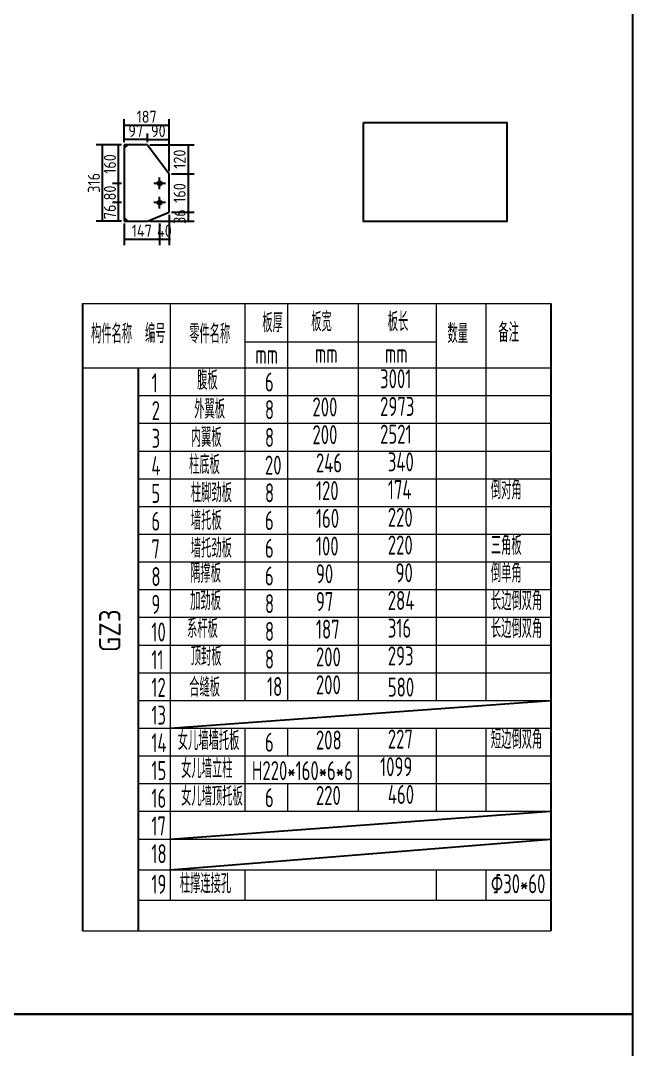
# Model space of a CAD drawing. Extents: x 533809 to 747315, y -17138 to 180511.
# Drawn here: x 647204 to 652269, y 146370 to 154891 of the extents above; entities that cross this region are included whole.
import ezdxf

# ---------------------------------------------------------------- set-up
doc = ezdxf.new("R2010")
doc.units = 0
doc.header["$LTSCALE"] = 1000
doc.header["$MEASUREMENT"] = 0
doc.linetypes.add('CENTER', pattern=[50.8, 31.75, -6.35, 6.35, -6.35])
doc.layers.add('轴线层', color=1, linetype='CENTER', lineweight=15)
doc.layers.add('钢架', color=7, linetype='Continuous', lineweight=25)
doc.styles.add('hz', font='gbenor.shx', dxfattribs={"width": 0.75, "height": 100, "bigfont": 'gbcbig.shx'})
doc.styles.get("Standard").update_dxf_attribs({"font": 'gbenor.shx', "bigfont": 'gbcbig.shx'})
doc.dimstyles.get("Standard").update_dxf_attribs({"dimscale": 100, "dimtxt": 3.5, "dimasz": 1, "dimexe": 2.5, "dimexo": 3, "dimgap": 1.5, "dimtad": 1, "dimdec": 0, "dimzin": 0, "dimdsep": 46, "dimtxsty": 'Standard', "dimblk": 'ARCHTICK', "dimcen": 0.09, "dimadec": 0, "dimazin": 0, "dimtfac": 1, "dimtdec": 0, "dimtix": 1, "dimtmove": 2, "dimatfit": 3, "dimfxl": 1, "dimtolj": 1, "dimtzin": 0, "dimarcsym": 0})

# ---------------------------------------------------------------- blocks, each defined once
blk = doc.blocks.new('_ArchTick')
at = {"color": 0, "linetype": 'ByBlock', "const_width": 0.4}
blk.add_lwpolyline([(-0.5, -0.5), (0.5, 0.5)], dxfattribs=at)
blk = doc.blocks.new('*D2122')
at = {"color": 3, "lineweight": -2}
for p, q in [((648040.4, 153382.7), (647963.5, 153382.7)), ((648013.5, 153230.7), (648013.5, 153382.7)), ((648040.4, 153230.7), (647963.5, 153230.7))]:
    blk.add_line(p, q, dxfattribs=at)
at = {"layer": 'Defpoints', "color": 0}
for p in [(648013.5, 153382.7), (648060.4, 153382.7), (648060.4, 153230.7)]:
    blk.add_point(p, dxfattribs=at)
at = {"color": 3, "lineweight": -2, "xscale": 10, "yscale": 10, "zscale": 10}
for p, rotation in [((648013.5, 153382.7), 90), ((648013.5, 153230.7), 270)]:
    blk.add_blockref('_ArchTick', p, dxfattribs=dict(at, rotation=rotation))
at = {"color": 0, "insert": (647943.5, 153306.7), "char_height": 100, "attachment_point": 5, "rotation": 90}
blk.add_mtext('\\A1;76', dxfattribs=at)
blk = doc.blocks.new('*D2116')
at = {"color": 3, "lineweight": -2}
for p, q in [((648040.4, 153542.7), (647963.5, 153542.7)), ((648013.5, 153382.7), (648013.5, 153542.7)), ((648040.4, 153382.7), (647963.5, 153382.7))]:
    blk.add_line(p, q, dxfattribs=at)
at = {"layer": 'Defpoints', "color": 0}
for p in [(648013.5, 153542.7), (648060.4, 153542.7), (648060.4, 153382.7)]:
    blk.add_point(p, dxfattribs=at)
at = {"color": 3, "lineweight": -2, "xscale": 10, "yscale": 10, "zscale": 10}
for p, rotation in [((648013.5, 153542.7), 90), ((648013.5, 153382.7), 270)]:
    blk.add_blockref('_ArchTick', p, dxfattribs=dict(at, rotation=rotation))
at = {"color": 0, "insert": (647943.5, 153462.7), "char_height": 100, "attachment_point": 5, "rotation": 90}
blk.add_mtext('\\A1;80', dxfattribs=at)
blk = doc.blocks.new('*D2117')
at = {"color": 3, "lineweight": -2}
for p, q in [((648040.4, 153862.7), (647963.5, 153862.7)), ((648013.5, 153542.7), (648013.5, 153862.7)), ((648040.4, 153542.7), (647963.5, 153542.7))]:
    blk.add_line(p, q, dxfattribs=at)
at = {"layer": 'Defpoints', "color": 0}
for p in [(648013.5, 153862.7), (648060.4, 153862.7), (648060.4, 153542.7)]:
    blk.add_point(p, dxfattribs=at)
at = {"color": 3, "lineweight": -2, "xscale": 10, "yscale": 10, "zscale": 10}
for p, rotation in [((648013.5, 153862.7), 90), ((648013.5, 153542.7), 270)]:
    blk.add_blockref('_ArchTick', p, dxfattribs=dict(at, rotation=rotation))
at = {"color": 0, "insert": (647943.5, 153702.7), "char_height": 100, "attachment_point": 5, "rotation": 90}
blk.add_mtext('\\A1;160', dxfattribs=at)
blk = doc.blocks.new('*D2118')
at = {"color": 3, "lineweight": -2}
for p, q in [((648060.4, 153210.7), (648060.4, 153030.2)), ((648354.4, 153210.7), (648354.4, 153030.2)), ((648060.4, 153080.2), (648354.4, 153080.2))]:
    blk.add_line(p, q, dxfattribs=at)
at = {"layer": 'Defpoints', "color": 0}
for p in [(648060.4, 153230.7), (648354.4, 153230.7), (648354.4, 153080.2)]:
    blk.add_point(p, dxfattribs=at)
at = {"color": 3, "lineweight": -2, "xscale": 10, "yscale": 10, "zscale": 10, "rotation": 180}
blk.add_blockref('_ArchTick', (648060.4, 153080.2), dxfattribs=at)
at = {"color": 3, "lineweight": -2, "xscale": 10, "yscale": 10, "zscale": 10}
blk.add_blockref('_ArchTick', (648354.4, 153080.2), dxfattribs=at)
at = {"color": 0, "insert": (648207.4, 153150.2), "char_height": 100, "attachment_point": 5}
blk.add_mtext('\\A1;147', dxfattribs=at)
blk = doc.blocks.new('*D2123')
at = {"color": 3, "lineweight": -2}
for p, q in [((648354.4, 153210.7), (648354.4, 153030.2)), ((648434.4, 153282.7), (648434.4, 153030.2)), ((648354.4, 153080.2), (648344.4, 153080.2)), ((648354.4, 153080.2), (648434.4, 153080.2)), ((648434.4, 153080.2), (648444.4, 153080.2))]:
    blk.add_line(p, q, dxfattribs=at)
at = {"layer": 'Defpoints', "color": 0}
for p in [(648434.4, 153302.7), (648354.4, 153230.7), (648434.4, 153080.2)]:
    blk.add_point(p, dxfattribs=at)
at = {"color": 3, "lineweight": -2, "xscale": 10, "yscale": 10, "zscale": 10}
blk.add_blockref('_ArchTick', (648354.4, 153080.2), dxfattribs=at)
at = {"color": 3, "lineweight": -2, "xscale": 10, "yscale": 10, "zscale": 10, "rotation": 180}
blk.add_blockref('_ArchTick', (648434.4, 153080.2), dxfattribs=at)
at = {"color": 0, "insert": (648394.4, 153150.2), "char_height": 100, "attachment_point": 5}
blk.add_mtext('\\A1;40', dxfattribs=at)
blk = doc.blocks.new('*D2119')
at = {"color": 3, "lineweight": -2}
for p, q in [((648060.4, 153882.7), (648060.4, 153956.6)), ((648254.4, 153906.6), (648060.4, 153906.6)), ((648254.4, 153882.7), (648254.4, 153956.6))]:
    blk.add_line(p, q, dxfattribs=at)
at = {"layer": 'Defpoints', "color": 0}
for p in [(648060.4, 153906.6), (648060.4, 153862.7), (648254.4, 153862.7)]:
    blk.add_point(p, dxfattribs=at)
at = {"color": 3, "lineweight": -2, "xscale": 10, "yscale": 10, "zscale": 10}
for p, rotation in [((648060.4, 153906.6), 179.9999999999828), ((648254.4, 153906.6), 359.9999999999828)]:
    blk.add_blockref('_ArchTick', p, dxfattribs=dict(at, rotation=rotation))
at = {"color": 0, "insert": (648157.4, 153976.6), "char_height": 100, "attachment_point": 5}
blk.add_mtext('\\A1;97', dxfattribs=at)
blk = doc.blocks.new('*D2124')
at = {"color": 3, "lineweight": -2}
for p, q in [((648040.4, 153862.7), (647830.8, 153862.7)), ((647880.8, 153230.7), (647880.8, 153862.7)), ((648040.4, 153230.7), (647830.8, 153230.7))]:
    blk.add_line(p, q, dxfattribs=at)
at = {"layer": 'Defpoints', "color": 0}
for p in [(647880.8, 153862.7), (648060.4, 153862.7), (648060.4, 153230.7)]:
    blk.add_point(p, dxfattribs=at)
at = {"color": 3, "lineweight": -2, "xscale": 10, "yscale": 10, "zscale": 10}
for p, rotation in [((647880.8, 153862.7), 90), ((647880.8, 153230.7), 270)]:
    blk.add_blockref('_ArchTick', p, dxfattribs=dict(at, rotation=rotation))
at = {"color": 0, "insert": (647810.8, 153546.7), "char_height": 100, "attachment_point": 5, "rotation": 90}
blk.add_mtext('\\A1;316', dxfattribs=at)
blk = doc.blocks.new('*D2125')
at = {"color": 3, "lineweight": -2}
for p, q in [((648254.4, 153882.7), (648254.4, 153955.8)), ((648254.4, 153905.8), (648434.4, 153905.8)), ((648434.4, 153642.7), (648434.4, 153955.8))]:
    blk.add_line(p, q, dxfattribs=at)
at = {"layer": 'Defpoints', "color": 0}
for p in [(648434.4, 153905.8), (648254.4, 153862.7), (648434.4, 153622.7)]:
    blk.add_point(p, dxfattribs=at)
at = {"color": 3, "lineweight": -2, "xscale": 10, "yscale": 10, "zscale": 10, "rotation": 180}
blk.add_blockref('_ArchTick', (648254.4, 153905.8), dxfattribs=at)
at = {"color": 3, "lineweight": -2, "xscale": 10, "yscale": 10, "zscale": 10}
blk.add_blockref('_ArchTick', (648434.4, 153905.8), dxfattribs=at)
at = {"color": 0, "insert": (648344.4, 153975.8), "char_height": 100, "attachment_point": 5}
blk.add_mtext('\\A1;90', dxfattribs=at)
blk = doc.blocks.new('*D2120')
at = {"color": 3, "lineweight": -2}
for p, q in [((648274.4, 153862.7), (648640.2, 153862.7)), ((648590.2, 153862.7), (648590.2, 153622.7)), ((648454.4, 153622.7), (648640.2, 153622.7))]:
    blk.add_line(p, q, dxfattribs=at)
at = {"layer": 'Defpoints', "color": 0}
for p in [(648254.4, 153862.7), (648434.4, 153622.7), (648590.2, 153622.7)]:
    blk.add_point(p, dxfattribs=at)
at = {"color": 3, "lineweight": -2, "xscale": 10, "yscale": 10, "zscale": 10}
for p, rotation in [((648590.2, 153862.7), 90), ((648590.2, 153622.7), 270)]:
    blk.add_blockref('_ArchTick', p, dxfattribs=dict(at, rotation=rotation))
at = {"color": 0, "insert": (648520.2, 153742.7), "char_height": 100, "attachment_point": 5, "rotation": 90}
blk.add_mtext('\\A1;120', dxfattribs=at)
blk = doc.blocks.new('*D2126')
at = {"color": 3, "lineweight": -2}
for p, q in [((648454.4, 153622.7), (648640.2, 153622.7)), ((648590.2, 153622.7), (648590.2, 153302.7)), ((648454.4, 153302.7), (648640.2, 153302.7))]:
    blk.add_line(p, q, dxfattribs=at)
at = {"layer": 'Defpoints', "color": 0}
for p in [(648434.4, 153622.7), (648434.4, 153302.7), (648590.2, 153302.7)]:
    blk.add_point(p, dxfattribs=at)
at = {"color": 3, "lineweight": -2, "xscale": 10, "yscale": 10, "zscale": 10}
for p, rotation in [((648590.2, 153622.7), 90), ((648590.2, 153302.7), 270)]:
    blk.add_blockref('_ArchTick', p, dxfattribs=dict(at, rotation=rotation))
at = {"color": 0, "insert": (648520.2, 153462.7), "char_height": 100, "attachment_point": 5, "rotation": 90}
blk.add_mtext('\\A1;160', dxfattribs=at)
blk = doc.blocks.new('*D2127')
at = {"color": 3, "lineweight": -2}
for p, q in [((648454.4, 153302.7), (648640.2, 153302.7)), ((648590.2, 153302.7), (648590.2, 153312.7)), ((648590.2, 153302.7), (648590.2, 153230.7)), ((648274.4, 153230.7), (648640.2, 153230.7)), ((648590.2, 153230.7), (648590.2, 153220.7))]:
    blk.add_line(p, q, dxfattribs=at)
at = {"layer": 'Defpoints', "color": 0}
for p in [(648434.4, 153302.7), (648254.4, 153230.7), (648590.2, 153230.7)]:
    blk.add_point(p, dxfattribs=at)
at = {"color": 3, "lineweight": -2, "xscale": 10, "yscale": 10, "zscale": 10}
for p, rotation in [((648590.2, 153302.7), 270), ((648590.2, 153230.7), 90)]:
    blk.add_blockref('_ArchTick', p, dxfattribs=dict(at, rotation=rotation))
at = {"color": 0, "insert": (648520.2, 153266.7), "char_height": 100, "attachment_point": 5, "rotation": 90}
blk.add_mtext('\\A1;36', dxfattribs=at)
blk = doc.blocks.new('*D2121')
at = {"color": 3, "lineweight": -2}
for p, q in [((648060.4, 153882.7), (648060.4, 154074)), ((648434.4, 153642.7), (648434.4, 154074)), ((648060.4, 154024), (648434.4, 154024))]:
    blk.add_line(p, q, dxfattribs=at)
at = {"layer": 'Defpoints', "color": 0}
for p in [(648434.4, 154024), (648060.4, 153862.7), (648434.4, 153622.7)]:
    blk.add_point(p, dxfattribs=at)
at = {"color": 3, "lineweight": -2, "xscale": 10, "yscale": 10, "zscale": 10, "rotation": 180}
blk.add_blockref('_ArchTick', (648060.4, 154024), dxfattribs=at)
at = {"color": 3, "lineweight": -2, "xscale": 10, "yscale": 10, "zscale": 10}
blk.add_blockref('_ArchTick', (648434.4, 154024), dxfattribs=at)
at = {"color": 0, "insert": (648247.4, 154094), "char_height": 100, "attachment_point": 5}
blk.add_mtext('\\A1;187', dxfattribs=at)

msp = doc.modelspace()

# ---------------------------------------------------------------- linework, layer by layer
for p, q in [((648060.4, 153862.7), (648060.4, 153230.7)), ((648254.4, 153862.7), (648060.4, 153862.7)), ((648060.4, 153832.7), (648090.4, 153862.7)), ((648254.4, 153862.7), (648434.4, 153622.7)), ((648354.4, 153494.7), (648354.4, 153590.7)), ((648434.4, 153302.7), (648434.4, 153622.7)), ((648402.4, 153542.7), (648306.4, 153542.7)), ((648402.4, 153382.7), (648306.4, 153382.7)), ((648354.4, 153334.7), (648354.4, 153430.7)), ((648254.4, 153230.7), (648434.4, 153302.7)), ((648060.4, 153260.7), (648090.4, 153230.7)), ((648060.4, 153230.7), (648254.4, 153230.7)), ((651593.1, 152548.3), (651593.1, 149030.5)), ((648441.2, 149030.5), (651593.1, 149260)), ((651593.1, 149030.5), (651593.1, 147352.3)), ((648441.2, 148110.3), (651593.1, 148341.9)), ((648441.2, 147857.6), (651593.1, 148110.3))]:
    msp.add_line(p, q)
at = {"color": 1}
for p, q in [((647715.3, 152548.3), (647715.3, 147352.3)), ((648181.2, 147352.3), (648181.2, 152014.3))]:
    msp.add_line(p, q, dxfattribs=at)
for points in [[(640389.1, 155062.3), (652269.1, 155062.3), (652269.1, 146662.3), (640389.1, 146662.3)], [(650041.9, 154047.9), (651230.5, 154047.9), (651230.5, 153226.9), (650041.9, 153226.9)], [(640389.1, 146662.3), (652269.1, 146662.3), (652269.1, 138262.3), (640389.1, 138262.3)]]:
    msp.add_lwpolyline(points, close=True)
for centre in [(648354.4, 153542.7), (648354.4, 153382.7)]:
    msp.add_circle(centre, 18)
at = {"layer": '钢架', "lineweight": 13}
for p, q in [((647715.3, 152548.3), (651593.1, 152548.3)), ((648441.2, 152548.3), (648441.2, 147604.9)), ((649060.9, 152548.3), (649060.9, 149260)), ((649414.7, 152548.3), (649414.7, 150866.7)), ((649414.7, 152548.3), (649414.7, 150637.2)), ((649998.7, 152548.3), (649998.7, 149260)), ((650643.7, 152548.3), (650643.7, 149260)), ((651056.4, 152548.3), (651056.4, 149260)), ((649060.9, 152228.9), (650643.7, 152228.9)), ((647715.3, 152014.3), (651593.1, 152014.3)), ((648181.2, 151784.8), (651593.1, 151784.8)), ((648181.2, 151555.2), (651593.1, 151555.2)), ((648181.2, 151325.7), (651593.1, 151325.7)), ((648181.2, 151325.7), (651593.1, 151325.7)), ((648181.2, 151096.2), (651593.1, 151096.2)), ((648181.2, 150866.7), (651593.1, 150866.7)), ((648181.2, 150637.2), (651593.1, 150637.2)), ((649414.7, 150637.2), (649414.7, 150407.4)), ((649414.7, 150637.2), (649414.7, 150178.1)), ((648181.2, 150407.6), (651593.1, 150407.6)), ((648181.2, 150178.1), (651593.1, 150178.1)), ((649414.7, 150178.1), (649414.7, 149260)), ((649414.7, 150178.1), (649414.7, 149260)), ((648181.2, 149948.6), (651593.1, 149948.6)), ((648181.2, 149719.1), (651593.1, 149719.1)), ((648181.2, 149719.1), (651593.1, 149719.1)), ((648181.2, 149719.1), (651593.1, 149719.1)), ((648181.2, 149719.1), (651593.1, 149719.1)), ((649414.7, 149550.2), (649414.7, 149531.8)), ((648181.2, 149489.6), (651593.1, 149489.6)), ((648181.2, 149489.6), (651593.1, 149489.6)), ((649060.9, 149529.2), (649060.9, 149262.2)), ((649060.9, 149529.2), (649060.9, 149262.2)), ((649060.9, 149529.2), (649060.9, 149262.2)), ((649060.9, 149529.2), (649060.9, 149262.2)), ((649060.9, 149529.2), (649060.9, 149262.2)), ((649060.9, 149529.2), (649060.9, 149262.2)), ((649060.9, 149529.2), (649060.9, 149262.2)), ((649060.9, 149514.9), (649060.9, 149285.3)), ((649060.9, 149514.9), (649060.9, 149285.3)), ((649060.9, 149506.1), (649060.9, 149260)), ((649060.9, 149506.1), (649060.9, 149260)), ((649060.9, 149506.1), (649060.9, 149260)), ((649060.9, 149506.1), (649060.9, 149260)), ((649060.9, 149506.1), (649060.9, 149260)), ((649060.9, 149506.1), (649060.9, 149260)), ((649060.9, 149506.1), (649060.9, 149260)), ((649060.9, 149491.7), (649060.9, 149262.2)), ((649060.9, 149491.7), (649060.9, 149262.2)), ((649414.7, 149529.2), (649414.7, 149510.8)), ((649414.7, 149491.7), (649414.7, 149262.2)), ((649414.7, 149491.7), (649414.7, 149260)), ((649414.7, 149491.7), (649414.7, 149260)), ((649414.7, 149491.7), (649414.7, 149260)), ((648181.2, 149260), (651593.1, 149260)), ((648181.2, 149260), (651593.1, 149260)), ((648181.2, 149260), (651593.1, 149260)), ((648181.2, 149260), (651593.1, 149260)), ((649060.9, 149276.5), (649060.9, 149260)), ((649060.9, 149262.2), (649060.9, 149260)), ((649060.9, 149262.2), (649060.9, 149260)), ((648181.2, 149030.5), (651593.1, 149030.5)), ((648181.2, 149030.5), (651593.1, 149030.5)), ((649060.9, 149030.5), (649060.9, 148341.7)), ((649414.7, 149030.5), (649414.7, 148801)), ((649414.7, 149030.5), (649414.7, 148801)), ((649998.7, 149030.5), (649998.7, 148341.7)), ((650643.7, 149030.5), (650643.7, 148341.9)), ((651056.4, 149030.5), (651056.4, 148341.9)), ((648181.2, 148801), (651593.1, 148801)), ((648181.2, 148801), (651593.1, 148801)), ((648181.2, 148801), (651593.1, 148801)), ((648181.2, 148801), (651593.1, 148801)), ((648181.2, 148571.5), (651593.1, 148571.5)), ((648181.2, 148571.5), (651593.1, 148571.5)), ((648181.2, 148571.5), (651593.1, 148571.5)), ((648181.2, 148571.5), (651593.1, 148571.5)), ((649414.7, 148571.5), (649414.7, 148341.9)), ((648181.2, 148341.9), (651593.1, 148341.9)), ((648181.2, 148341.9), (651593.1, 148341.9)), ((648181.2, 148341.9), (651593.1, 148341.9)), ((648181.2, 148341.9), (651593.1, 148341.9)), ((648181.2, 148110.3), (651593.1, 148110.3)), ((648181.2, 147857.6), (651593.1, 147857.6)), ((648181.2, 147857.6), (651593.1, 147857.6)), ((648181.2, 147857.6), (651593.1, 147857.6)), ((648181.2, 147857.6), (651593.1, 147857.6)), ((648181.2, 147857.6), (651593.1, 147857.6)), ((649060.9, 147857.6), (649060.9, 147601.3)), ((650643.7, 147857.6), (650643.7, 147604.9)), ((651056.4, 147857.6), (651056.4, 147604.9)), ((648181.2, 147604.9), (651593.1, 147604.9)), ((647715.3, 147352.3), (651593.1, 147352.3))]:
    msp.add_line(p, q, dxfattribs=at)

# ---------------------------------------------------------------- texts
at = {"layer": '轴线层', "color": 4, "linetype": 'ByBlock', "insert": (647854.5, 149660.7), "char_height": 177.06, "attachment_point": 1, "rotation": 90}
msp.add_mtext_dynamic_manual_height_columns('GZ3', width=1139.904, gutter_width=12.5, heights=[0], dxfattribs=at).dxf.set("width", 1038.225)
at = {"layer": '钢架', "lineweight": 13, "attachment_point": 1, "style": 'hz'}
for s, insert, char_height, width in [('板厚', (649205.4, 152466.4), 157.39, 645.006), ('板宽', (649610.2, 152475.3), 157.39, 645.006), ('板长', (650243.8, 152475.3), 157.39, 645.006), ('构件名称', (647787.2, 152375.1), 157.39, 645.006), ('编号', (648233.9, 152377.9), 157.39, 645.006), ('零件名称', (648599.5, 152375.1), 157.39, 645.006), ('数量', (650738.1, 152376.4), 157.39, 645.006), ('备注', (651159.6, 152386.4), 157.39, 645.006), ('mm', (649147.2, 152205.9), 157.39, 727.44), ('mm', (649640, 152213.4), 157.39, 645.006), ('mm', (650219.7, 152213.4), 157.39, 645.006), ('1', (648288.9, 151968.4), 157.4, 645.006), (' 腹板', (648601.2, 151990.9), 157.39, 645.006), ('\\pi400,t600;    6', (648570.7, 151976.2), 157.386, 976.781), ('\\pi400,t600;    3001', (649524.1, 152002.9), 157.386, 976.781), ('外翼板', (648641.4, 151752.2), 157.39, 645.006), ('\\pi400,t600;    200', (648964.1, 151769.1), 157.386, 976.781), ('\\pi400,t600;    2973', (649524.1, 151773.4), 157.386, 976.781), ('2', (648288.9, 151738.9), 157.4, 645.006), ('\\pi400,t600;    8', (648570.7, 151746.6), 157.386, 976.781), ('3', (648288.9, 151509.3), 157.4, 645.006), ('内翼板', (648613.3, 151517.4), 157.39, 645.006), ('\\pi400,t600;    8', (648570.7, 151517.1), 157.386, 976.781), ('\\pi400,t600;    200', (648964.1, 151539.6), 157.386, 976.781), ('\\pi400,t600;    2521', (649524.1, 151543.9), 157.386, 976.781), ('4', (648286.7, 151282.6), 157.4, 645.006), ('柱底板', (648598.3, 151291.3), 157.39, 645.006), ('\\pi400,t600;    20', (648570.7, 151287.6), 157.386, 976.781), ('\\pi400,t600;    246', (648992.8, 151305.8), 157.386, 976.781), ('\\pi400,t600;     340', (649524.1, 151314.4), 157.386, 976.781), ('\\pi400,t600;     174', (649524.1, 151084.8), 157.386, 976.781), ('倒对角', (651097.2, 151082), 157.39, 645.006), ('5', (648286.7, 151053.1), 157.4, 645.006), ('柱脚劲板', (648613.3, 151058.3), 157.39, 645.006), ('\\pi400,t600;    8', (648570.7, 151058.1), 157.386, 976.781), ('\\pi400,t600;    120', (648992.8, 151076.3), 157.386, 976.781), ('墙托板', (648613.3, 150828.8), 157.39, 645.006), ('\\pi400,t600;    6', (648570.7, 150828.5), 157.386, 976.781), ('\\pi400,t600;    160', (648992.8, 150846.7), 157.386, 976.781), ('\\pi400,t600;     220', (649524.1, 150855.3), 157.386, 976.781), ('6', (648286.7, 150823.6), 157.4, 645.006), ('7', (648286.7, 150594.1), 157.4, 645.006), ('墙托劲板', (648613.3, 150599.3), 157.39, 645.006), ('\\pi400,t600;    6', (648570.7, 150599), 157.386, 976.781), ('\\pi400,t600;    100', (648992.8, 150617.2), 157.386, 976.781), ('\\pi400,t600;     220', (649524.1, 150625.8), 157.386, 976.781), ('三角板', (651097.2, 150622.9), 157.39, 645.006), ('隅撑板', (648607.5, 150393.4), 157.39, 645.006), ('倒单角', (651097.2, 150393.4), 157.39, 645.006), ('8', (648286.7, 150364.6), 157.4, 645.006), ('\\pi400,t600;    6', (648570.7, 150369.5), 157.386, 976.781), ('\\pi400,t600;    90', (648992.8, 150387.7), 157.386, 976.781), ('\\pi400,t600;      90', (649524.1, 150396.3), 157.386, 976.781), ('加劲板', (648607.5, 150163.9), 157.39, 645.006), ('\\pi400,t600;    97', (648992.8, 150158.2), 157.386, 976.781), ('\\pi400,t600;     284', (649524.1, 150166.7), 157.386, 976.781), ('长边倒双角', (651097.2, 150163.9), 157.39, 645.006), ('9', (648286.7, 150135), 157.4, 645.006), ('\\pi400,t600;    8', (648570.7, 150140), 157.386, 976.781), ('10', (648286.7, 149905.5), 157.39, 645.006), ('  系杆板', (648454, 149934.4), 157.39, 798.54), ('\\pi400,t600;    8', (648570.7, 149910.5), 157.386, 976.781), ('\\pi400,t600;    187', (648992.8, 149928.7), 157.386, 1221.098), ('\\pi400,t600;     316', (649524.1, 149937.2), 157.386, 976.781), ('长边倒双角', (651097.2, 149934.4), 157.39, 645.006), ('顶封板', (648612.5, 149704.9), 157.39, 344.589), ('11', (648286.7, 149676), 157.39, 645.006), ('\\pi400,t600;    8', (648570.7, 149680.9), 157.386, 976.781), ('\\pi400,t600;    200', (648992.8, 149699.1), 157.386, 1103.062), ('\\pi400,t600;     293', (649524.1, 149707.7), 157.386, 976.781), ('  合缝板', (648471.4, 149448), 157.39, 645.006), ('\\pi400,t600;    200', (648992.8, 149468), 157.386, 976.781), ('12', (648286.7, 149446.5), 157.39, 645.006), ('\\pi400,t600;     18', (648524.1, 149453.6), 157.386, 976.781), ('\\pi400,t600;     580', (649524.1, 149448.8), 157.386, 976.781), ('13', (648286.7, 149216.9), 157.39, 645.006), ('14', (648286.7, 148987.4), 157.39, 645.006), (' 女儿墙墙托板', (648441.2, 149006), 157.39, 1028.695), ('\\pi400,t600;    6', (648570.7, 148992.4), 157.386, 976.781), ('\\pi400,t600;    208', (648992.8, 149010.6), 157.386, 976.781), ('\\pi400,t600;     227', (649524.1, 149019.1), 157.386, 976.781), ('短边倒双角', (651097.2, 149016.3), 157.39, 645.006), ('女儿墙立柱', (648533.3, 148773.9), 157.39, 645.006), ('\\pi400,t600;    1099', (649524.1, 148789.6), 157.386, 976.781), ('15', (648286.7, 148757.9), 157.39, 645.006), ('\\pi400,t600;H220*160*6*6   ', (648718.6, 148757.2), 157.386, 1068.691), ('16', (648286.7, 148528.4), 157.39, 645.006), ('女儿墙顶托板', (648533.3, 148544.4), 157.39, 645.006), ('\\pi400,t600;    6', (648570.7, 148533.3), 157.386, 976.781), ('\\pi400,t600;    220', (648992.8, 148551.5), 157.386, 976.781), ('\\pi400,t600;     460', (649524.1, 148560.1), 157.386, 976.781), ('17', (648286.7, 148298.9), 157.39, 645.006), ('18', (648286.7, 148069.3), 157.39, 645.006), ('19', (648286.7, 147816.7), 157.39, 645.006), ('柱撑连接孔', (648522.3, 147821.6), 157.39, 645.006), ('Φ30*60', (651097.2, 147820.2), 157.39, 645.006)]:
    msp.add_mtext(s, dxfattribs=dict(at, insert=insert, char_height=char_height, width=width))

# ---------------------------------------------------------------- dimensions: what is measured, and where the dimension line sits
for base, p1, p2, picture, middle in [((648434.4, 154024), (648060.4, 153862.7), (648434.4, 153622.7), '*D2121', (648247.4, 154094)), ((648434.4, 153905.8), (648254.4, 153862.7), (648434.4, 153622.7), '*D2125', (648344.4, 153975.8)), ((648434.4, 153080.2), (648354.4, 153230.7), (648434.4, 153302.7), '*D2123', (648394.4, 153150.2)), ((648354.4, 153080.2), (648060.4, 153230.7), (648354.4, 153230.7), '*D2118', (648207.4, 153150.2))]:
    dim = msp.add_linear_dim(base=base, p1=p1, p2=p2, dimstyle='Standard', override={"dimtxt": 1, "dimasz": 0.1, "dimexe": 0.5, "dimexo": 0.2, "dimgap": 0.2, "dimlfac": 0.5, "dimclrd": 3, "dimclre": 3})
    dim.commit()
    dim.dimension.update_dxf_attribs({"geometry": picture, "text_midpoint": middle})
for p1, distance, picture, middle in [((648254.4, 153862.7), -43.9, '*D2119', (648157.4, 153976.6)), ((648060.4, 153230.7), 179.6, '*D2124', (647810.8, 153546.7))]:
    dim = msp.add_aligned_dim(p1=p1, p2=(648060.4, 153862.7), distance=distance, dimstyle='Standard', override={"dimtxt": 1, "dimasz": 0.1, "dimexe": 0.5, "dimexo": 0.2, "dimgap": 0.2, "dimlfac": 0.5, "dimclrd": 3, "dimclre": 3})
    dim.commit()
    dim.dimension.update_dxf_attribs({"geometry": picture, "text_midpoint": middle})
for base, p1, p2, picture, middle in [((648013.5, 153862.7), (648060.4, 153542.7), (648060.4, 153862.7), '*D2117', (647943.5, 153702.7)), ((648590.2, 153622.7), (648254.4, 153862.7), (648434.4, 153622.7), '*D2120', (648520.2, 153742.7)), ((648590.2, 153302.7), (648434.4, 153622.7), (648434.4, 153302.7), '*D2126', (648520.2, 153462.7)), ((648013.5, 153542.7), (648060.4, 153382.7), (648060.4, 153542.7), '*D2116', (647943.5, 153462.7)), ((648013.5, 153382.7), (648060.4, 153230.7), (648060.4, 153382.7), '*D2122', (647943.5, 153306.7)), ((648590.2, 153230.7), (648434.4, 153302.7), (648254.4, 153230.7), '*D2127', (648520.2, 153266.7))]:
    dim = msp.add_linear_dim(base=base, p1=p1, p2=p2, angle=90, dimstyle='Standard', override={"dimtxt": 1, "dimasz": 0.1, "dimexe": 0.5, "dimexo": 0.2, "dimgap": 0.2, "dimlfac": 0.5, "dimclrd": 3, "dimclre": 3})
    dim.commit()
    dim.dimension.update_dxf_attribs({"geometry": picture, "text_midpoint": middle})

doc.saveas('drawing.dxf')
